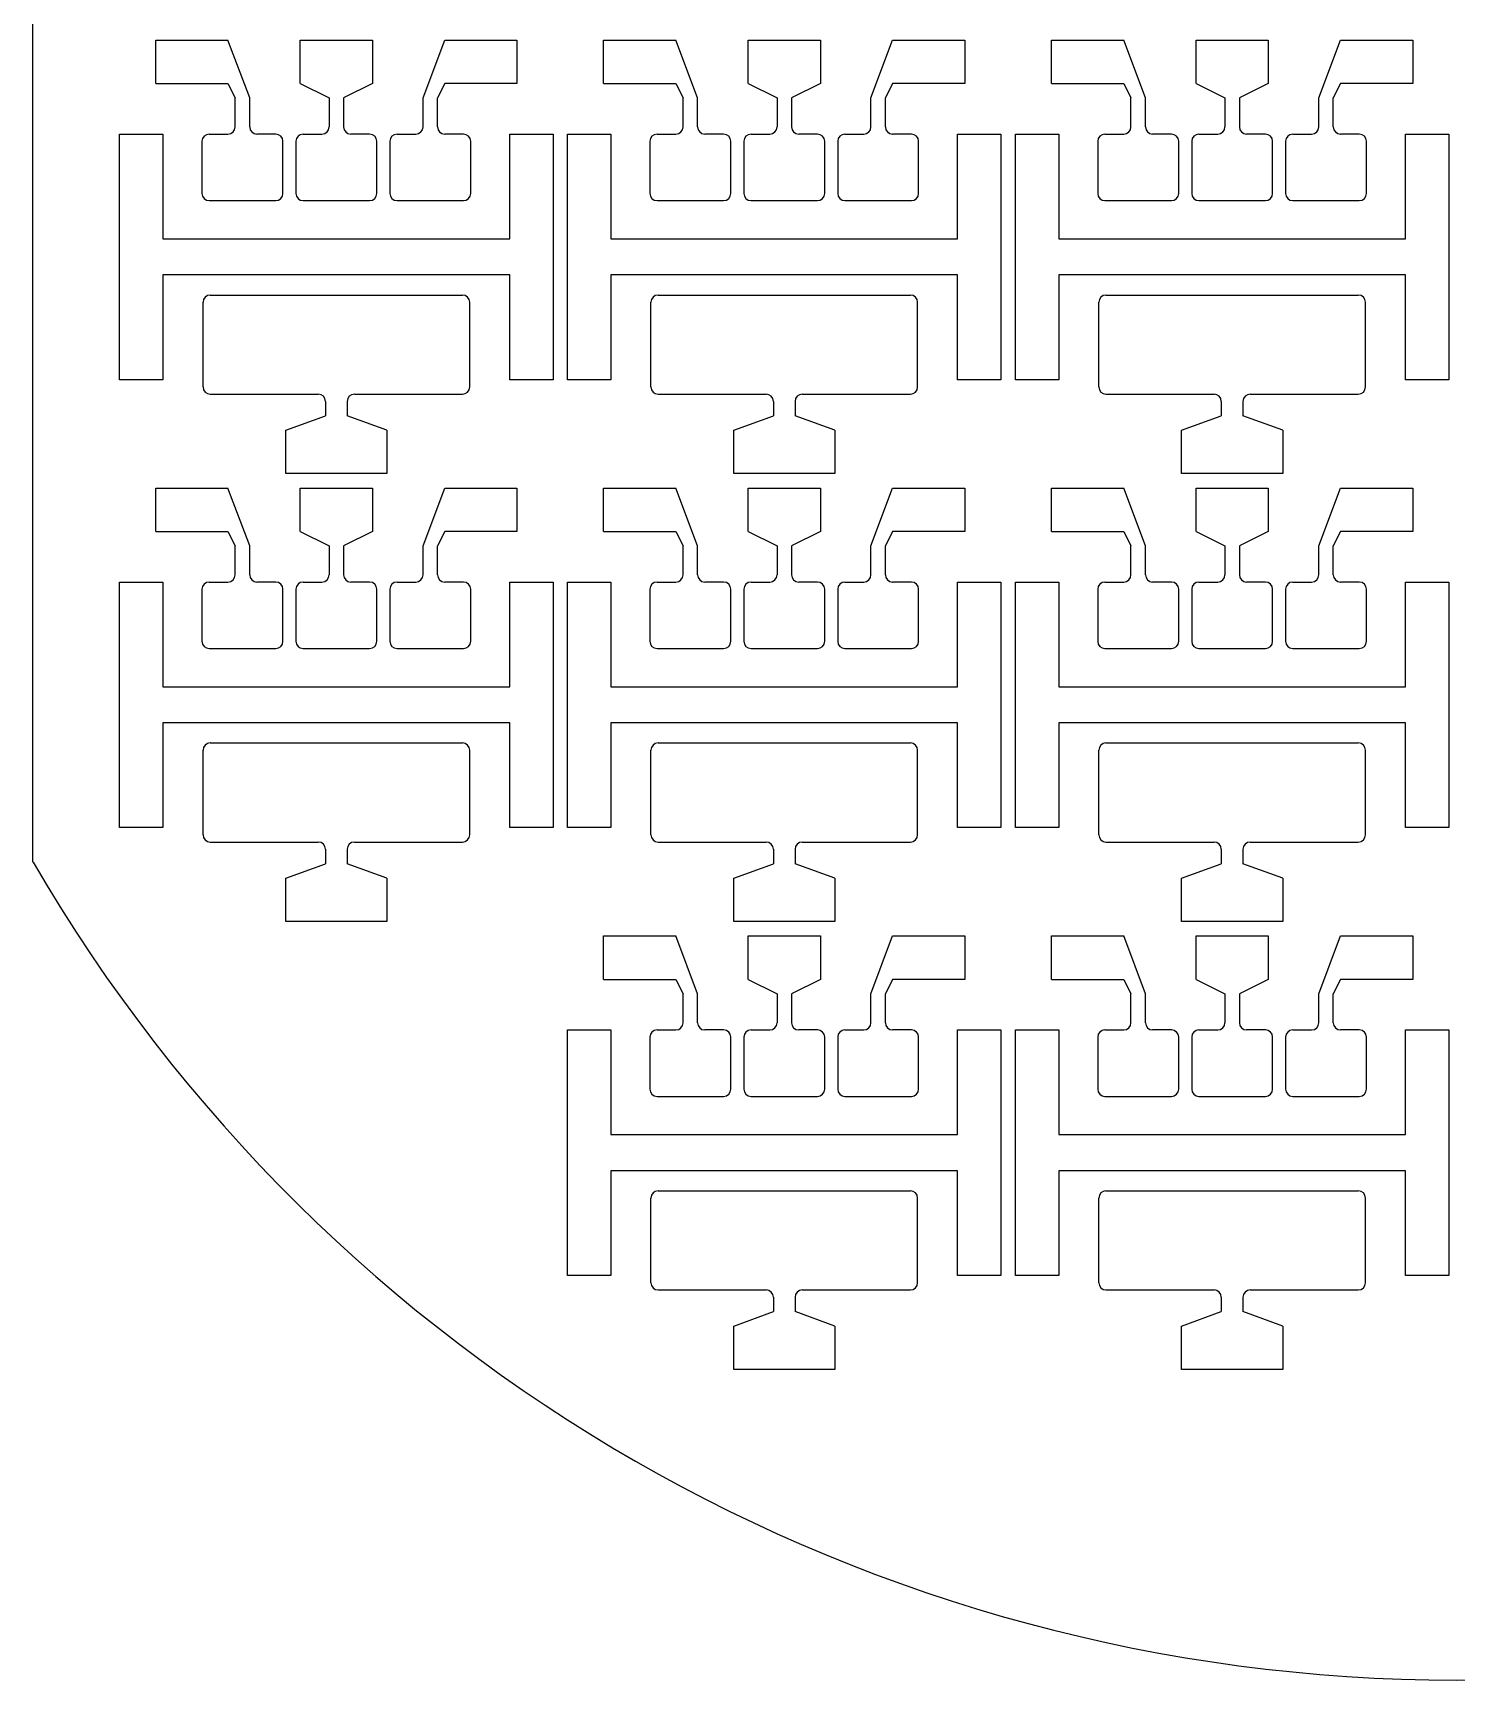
# Model space of a CAD drawing. Header units: millimetres. Extents: x 2372 to 2569, y 1689 to 1917.
# Drawn here: x 2372.4 to 2470.9, y 1689.3 to 1803.3 of the extents above; entities that cross this region are included whole.
import ezdxf

# ---------------------------------------------------------------- set-up
doc = ezdxf.new("R2010")
doc.units = ezdxf.units.MM
doc.layers.add('evap_stencil', color=1, linetype='Continuous')

msp = doc.modelspace()

# ---------------------------------------------------------------- linework, layer by layer
at = {"layer": 'evap_stencil'}
for p, q in [((2372.44, 1745.88), (2372.44, 1860.68)), ((2380.94, 1799.78), (2380.94, 1802.78)), ((2380.94, 1802.78), (2385.94, 1802.78)), ((2387.44, 1798.78), (2385.94, 1802.78)), ((2390.94, 1799.78), (2390.94, 1802.78)), ((2390.94, 1802.78), (2395.94, 1802.78)), ((2395.94, 1802.78), (2395.94, 1799.78)), ((2399.44, 1798.78), (2400.94, 1802.78)), ((2400.94, 1802.78), (2405.94, 1802.78)), ((2405.94, 1802.78), (2405.94, 1799.78)), ((2411.94, 1799.78), (2411.94, 1802.78)), ((2411.94, 1802.78), (2416.94, 1802.78)), ((2418.44, 1798.78), (2416.94, 1802.78)), ((2421.94, 1799.78), (2421.94, 1802.78)), ((2421.94, 1802.78), (2426.94, 1802.78)), ((2426.94, 1802.78), (2426.94, 1799.78)), ((2430.44, 1798.78), (2431.94, 1802.78)), ((2431.94, 1802.78), (2436.94, 1802.78)), ((2436.94, 1802.78), (2436.94, 1799.78)), ((2442.94, 1799.78), (2442.94, 1802.78)), ((2442.94, 1802.78), (2447.94, 1802.78)), ((2449.44, 1798.78), (2447.94, 1802.78)), ((2452.94, 1799.78), (2452.94, 1802.78)), ((2452.94, 1802.78), (2457.94, 1802.78)), ((2457.94, 1802.78), (2457.94, 1799.78)), ((2461.44, 1798.78), (2462.94, 1802.78)), ((2462.94, 1802.78), (2467.94, 1802.78)), ((2467.94, 1802.78), (2467.94, 1799.78)), ((2380.94, 1799.78), (2385.94, 1799.78)), ((2385.94, 1799.78), (2386.44, 1798.78)), ((2390.94, 1799.78), (2392.94, 1798.78)), ((2395.94, 1799.78), (2393.94, 1798.78)), ((2400.94, 1799.78), (2400.44, 1798.78)), ((2405.94, 1799.78), (2400.94, 1799.78)), ((2411.94, 1799.78), (2416.94, 1799.78)), ((2416.94, 1799.78), (2417.44, 1798.78)), ((2421.94, 1799.78), (2423.94, 1798.78)), ((2426.94, 1799.78), (2424.94, 1798.78)), ((2431.94, 1799.78), (2431.44, 1798.78)), ((2436.94, 1799.78), (2431.94, 1799.78)), ((2442.94, 1799.78), (2447.94, 1799.78)), ((2447.94, 1799.78), (2448.44, 1798.78)), ((2452.94, 1799.78), (2454.94, 1798.78)), ((2457.94, 1799.78), (2455.94, 1798.78)), ((2462.94, 1799.78), (2462.44, 1798.78)), ((2467.94, 1799.78), (2462.94, 1799.78)), ((2386.44, 1796.78), (2386.44, 1798.78)), ((2387.44, 1796.78), (2387.44, 1798.78)), ((2392.94, 1798.78), (2392.94, 1796.78)), ((2393.94, 1798.78), (2393.94, 1796.78)), ((2399.44, 1796.78), (2399.44, 1798.78)), ((2400.44, 1796.78), (2400.44, 1798.78)), ((2417.44, 1796.78), (2417.44, 1798.78)), ((2418.44, 1796.78), (2418.44, 1798.78)), ((2423.94, 1798.78), (2423.94, 1796.78)), ((2424.94, 1798.78), (2424.94, 1796.78)), ((2430.44, 1796.78), (2430.44, 1798.78)), ((2431.44, 1796.78), (2431.44, 1798.78)), ((2448.44, 1796.78), (2448.44, 1798.78)), ((2449.44, 1796.78), (2449.44, 1798.78)), ((2454.94, 1798.78), (2454.94, 1796.78)), ((2455.94, 1798.78), (2455.94, 1796.78)), ((2461.44, 1796.78), (2461.44, 1798.78)), ((2462.44, 1796.78), (2462.44, 1798.78)), ((2384.14, 1795.78), (2384.14, 1792.18)), ((2384.64, 1796.28), (2385.94, 1796.28)), ((2389.24, 1796.28), (2387.94, 1796.28)), ((2389.74, 1792.18), (2389.74, 1795.78)), ((2390.64, 1795.78), (2390.64, 1792.18)), ((2391.14, 1796.28), (2392.44, 1796.28)), ((2395.74, 1796.28), (2394.44, 1796.28)), ((2396.24, 1792.18), (2396.24, 1795.78)), ((2397.14, 1795.78), (2397.14, 1792.18)), ((2397.64, 1796.28), (2398.94, 1796.28)), ((2402.24, 1796.28), (2400.94, 1796.28)), ((2402.74, 1792.18), (2402.74, 1795.78)), ((2415.14, 1795.78), (2415.14, 1792.18)), ((2415.64, 1796.28), (2416.94, 1796.28)), ((2420.24, 1796.28), (2418.94, 1796.28)), ((2420.74, 1792.18), (2420.74, 1795.78)), ((2421.64, 1795.78), (2421.64, 1792.18)), ((2422.14, 1796.28), (2423.44, 1796.28)), ((2426.74, 1796.28), (2425.44, 1796.28)), ((2427.24, 1792.18), (2427.24, 1795.78)), ((2428.14, 1795.78), (2428.14, 1792.18)), ((2428.64, 1796.28), (2429.94, 1796.28)), ((2433.24, 1796.28), (2431.94, 1796.28)), ((2433.74, 1792.18), (2433.74, 1795.78)), ((2446.14, 1795.78), (2446.14, 1792.18)), ((2446.64, 1796.28), (2447.94, 1796.28)), ((2451.24, 1796.28), (2449.94, 1796.28)), ((2451.74, 1792.18), (2451.74, 1795.78)), ((2452.64, 1795.78), (2452.64, 1792.18)), ((2453.14, 1796.28), (2454.44, 1796.28)), ((2457.74, 1796.28), (2456.44, 1796.28)), ((2458.24, 1792.18), (2458.24, 1795.78)), ((2459.14, 1795.78), (2459.14, 1792.18)), ((2459.64, 1796.28), (2460.94, 1796.28)), ((2464.24, 1796.28), (2462.94, 1796.28)), ((2464.74, 1792.18), (2464.74, 1795.78)), ((2384.64, 1791.68), (2389.24, 1791.68)), ((2391.14, 1791.68), (2395.74, 1791.68)), ((2397.64, 1791.68), (2402.24, 1791.68)), ((2415.64, 1791.68), (2420.24, 1791.68)), ((2422.14, 1791.68), (2426.74, 1791.68)), ((2428.64, 1791.68), (2433.24, 1791.68)), ((2446.64, 1791.68), (2451.24, 1791.68)), ((2453.14, 1791.68), (2457.74, 1791.68)), ((2459.64, 1791.68), (2464.24, 1791.68)), ((2384.21, 1778.78), (2384.21, 1784.64)), ((2384.71, 1785.14), (2402.17, 1785.14)), ((2402.67, 1778.78), (2402.67, 1784.64)), ((2415.21, 1778.78), (2415.21, 1784.64)), ((2415.71, 1785.14), (2433.17, 1785.14)), ((2433.67, 1778.78), (2433.67, 1784.64)), ((2446.21, 1778.78), (2446.21, 1784.64)), ((2446.71, 1785.14), (2464.17, 1785.14)), ((2464.67, 1778.78), (2464.67, 1784.64)), ((2384.71, 1778.28), (2392.19, 1778.28)), ((2392.69, 1777.78), (2392.69, 1776.78)), ((2394.19, 1777.78), (2394.19, 1776.78)), ((2394.69, 1778.28), (2402.17, 1778.28)), ((2415.71, 1778.28), (2423.19, 1778.28)), ((2423.69, 1777.78), (2423.69, 1776.78)), ((2425.19, 1777.78), (2425.19, 1776.78)), ((2425.69, 1778.28), (2433.17, 1778.28)), ((2446.71, 1778.28), (2454.19, 1778.28)), ((2454.69, 1777.78), (2454.69, 1776.78)), ((2456.19, 1777.78), (2456.19, 1776.78)), ((2456.69, 1778.28), (2464.17, 1778.28)), ((2389.94, 1775.78), (2392.69, 1776.78)), ((2396.94, 1775.78), (2394.19, 1776.78)), ((2420.94, 1775.78), (2423.69, 1776.78)), ((2427.94, 1775.78), (2425.19, 1776.78)), ((2451.94, 1775.78), (2454.69, 1776.78)), ((2458.94, 1775.78), (2456.19, 1776.78)), ((2389.94, 1772.78), (2389.94, 1775.78)), ((2396.94, 1775.78), (2396.94, 1772.78)), ((2420.94, 1772.78), (2420.94, 1775.78)), ((2427.94, 1775.78), (2427.94, 1772.78)), ((2451.94, 1772.78), (2451.94, 1775.78)), ((2458.94, 1775.78), (2458.94, 1772.78)), ((2396.94, 1772.78), (2389.94, 1772.78)), ((2427.94, 1772.78), (2420.94, 1772.78)), ((2458.94, 1772.78), (2451.94, 1772.78)), ((2380.94, 1768.78), (2380.94, 1771.78)), ((2380.94, 1771.78), (2385.94, 1771.78)), ((2387.44, 1767.78), (2385.94, 1771.78)), ((2390.94, 1768.78), (2390.94, 1771.78)), ((2390.94, 1771.78), (2395.94, 1771.78)), ((2395.94, 1771.78), (2395.94, 1768.78)), ((2399.44, 1767.78), (2400.94, 1771.78)), ((2400.94, 1771.78), (2405.94, 1771.78)), ((2405.94, 1771.78), (2405.94, 1768.78)), ((2411.94, 1768.78), (2411.94, 1771.78)), ((2411.94, 1771.78), (2416.94, 1771.78)), ((2418.44, 1767.78), (2416.94, 1771.78)), ((2421.94, 1768.78), (2421.94, 1771.78)), ((2421.94, 1771.78), (2426.94, 1771.78)), ((2426.94, 1771.78), (2426.94, 1768.78)), ((2430.44, 1767.78), (2431.94, 1771.78)), ((2431.94, 1771.78), (2436.94, 1771.78)), ((2436.94, 1771.78), (2436.94, 1768.78)), ((2442.94, 1768.78), (2442.94, 1771.78)), ((2442.94, 1771.78), (2447.94, 1771.78)), ((2449.44, 1767.78), (2447.94, 1771.78)), ((2452.94, 1768.78), (2452.94, 1771.78)), ((2452.94, 1771.78), (2457.94, 1771.78)), ((2457.94, 1771.78), (2457.94, 1768.78)), ((2461.44, 1767.78), (2462.94, 1771.78)), ((2462.94, 1771.78), (2467.94, 1771.78)), ((2467.94, 1771.78), (2467.94, 1768.78)), ((2380.94, 1768.78), (2385.94, 1768.78)), ((2385.94, 1768.78), (2386.44, 1767.78)), ((2390.94, 1768.78), (2392.94, 1767.78)), ((2395.94, 1768.78), (2393.94, 1767.78)), ((2400.94, 1768.78), (2400.44, 1767.78)), ((2405.94, 1768.78), (2400.94, 1768.78)), ((2411.94, 1768.78), (2416.94, 1768.78)), ((2416.94, 1768.78), (2417.44, 1767.78)), ((2421.94, 1768.78), (2423.94, 1767.78)), ((2426.94, 1768.78), (2424.94, 1767.78)), ((2431.94, 1768.78), (2431.44, 1767.78)), ((2436.94, 1768.78), (2431.94, 1768.78)), ((2442.94, 1768.78), (2447.94, 1768.78)), ((2447.94, 1768.78), (2448.44, 1767.78)), ((2452.94, 1768.78), (2454.94, 1767.78)), ((2457.94, 1768.78), (2455.94, 1767.78)), ((2462.94, 1768.78), (2462.44, 1767.78)), ((2467.94, 1768.78), (2462.94, 1768.78)), ((2386.44, 1765.78), (2386.44, 1767.78)), ((2387.44, 1765.78), (2387.44, 1767.78)), ((2392.94, 1767.78), (2392.94, 1765.78)), ((2393.94, 1767.78), (2393.94, 1765.78)), ((2399.44, 1765.78), (2399.44, 1767.78)), ((2400.44, 1765.78), (2400.44, 1767.78)), ((2417.44, 1765.78), (2417.44, 1767.78)), ((2418.44, 1765.78), (2418.44, 1767.78)), ((2423.94, 1767.78), (2423.94, 1765.78)), ((2424.94, 1767.78), (2424.94, 1765.78)), ((2430.44, 1765.78), (2430.44, 1767.78)), ((2431.44, 1765.78), (2431.44, 1767.78)), ((2448.44, 1765.78), (2448.44, 1767.78)), ((2449.44, 1765.78), (2449.44, 1767.78)), ((2454.94, 1767.78), (2454.94, 1765.78)), ((2455.94, 1767.78), (2455.94, 1765.78)), ((2461.44, 1765.78), (2461.44, 1767.78)), ((2462.44, 1765.78), (2462.44, 1767.78)), ((2384.14, 1764.78), (2384.14, 1761.18)), ((2384.64, 1765.28), (2385.94, 1765.28)), ((2389.24, 1765.28), (2387.94, 1765.28)), ((2389.74, 1761.18), (2389.74, 1764.78)), ((2390.64, 1764.78), (2390.64, 1761.18)), ((2391.14, 1765.28), (2392.44, 1765.28)), ((2395.74, 1765.28), (2394.44, 1765.28)), ((2396.24, 1761.18), (2396.24, 1764.78)), ((2397.14, 1764.78), (2397.14, 1761.18)), ((2397.64, 1765.28), (2398.94, 1765.28)), ((2402.24, 1765.28), (2400.94, 1765.28)), ((2402.74, 1761.18), (2402.74, 1764.78)), ((2415.14, 1764.78), (2415.14, 1761.18)), ((2415.64, 1765.28), (2416.94, 1765.28)), ((2420.24, 1765.28), (2418.94, 1765.28)), ((2420.74, 1761.18), (2420.74, 1764.78)), ((2421.64, 1764.78), (2421.64, 1761.18)), ((2422.14, 1765.28), (2423.44, 1765.28)), ((2426.74, 1765.28), (2425.44, 1765.28)), ((2427.24, 1761.18), (2427.24, 1764.78)), ((2428.14, 1764.78), (2428.14, 1761.18)), ((2428.64, 1765.28), (2429.94, 1765.28)), ((2433.24, 1765.28), (2431.94, 1765.28)), ((2433.74, 1761.18), (2433.74, 1764.78)), ((2446.14, 1764.78), (2446.14, 1761.18)), ((2446.64, 1765.28), (2447.94, 1765.28)), ((2451.24, 1765.28), (2449.94, 1765.28)), ((2451.74, 1761.18), (2451.74, 1764.78)), ((2452.64, 1764.78), (2452.64, 1761.18)), ((2453.14, 1765.28), (2454.44, 1765.28)), ((2457.74, 1765.28), (2456.44, 1765.28)), ((2458.24, 1761.18), (2458.24, 1764.78)), ((2459.14, 1764.78), (2459.14, 1761.18)), ((2459.64, 1765.28), (2460.94, 1765.28)), ((2464.24, 1765.28), (2462.94, 1765.28)), ((2464.74, 1761.18), (2464.74, 1764.78)), ((2384.64, 1760.68), (2389.24, 1760.68)), ((2391.14, 1760.68), (2395.74, 1760.68)), ((2397.64, 1760.68), (2402.24, 1760.68)), ((2415.64, 1760.68), (2420.24, 1760.68)), ((2422.14, 1760.68), (2426.74, 1760.68)), ((2428.64, 1760.68), (2433.24, 1760.68)), ((2446.64, 1760.68), (2451.24, 1760.68)), ((2453.14, 1760.68), (2457.74, 1760.68)), ((2459.64, 1760.68), (2464.24, 1760.68)), ((2384.21, 1747.78), (2384.21, 1753.64)), ((2384.71, 1754.14), (2402.17, 1754.14)), ((2402.67, 1747.78), (2402.67, 1753.64)), ((2415.21, 1747.78), (2415.21, 1753.64)), ((2415.71, 1754.14), (2433.17, 1754.14)), ((2433.67, 1747.78), (2433.67, 1753.64)), ((2446.21, 1747.78), (2446.21, 1753.64)), ((2446.71, 1754.14), (2464.17, 1754.14)), ((2464.67, 1747.78), (2464.67, 1753.64)), ((2384.71, 1747.28), (2392.19, 1747.28)), ((2392.69, 1746.78), (2392.69, 1745.78)), ((2394.19, 1746.78), (2394.19, 1745.78)), ((2394.69, 1747.28), (2402.17, 1747.28)), ((2415.71, 1747.28), (2423.19, 1747.28)), ((2423.69, 1746.78), (2423.69, 1745.78)), ((2425.19, 1746.78), (2425.19, 1745.78)), ((2425.69, 1747.28), (2433.17, 1747.28)), ((2446.71, 1747.28), (2454.19, 1747.28)), ((2454.69, 1746.78), (2454.69, 1745.78)), ((2456.19, 1746.78), (2456.19, 1745.78)), ((2456.69, 1747.28), (2464.17, 1747.28)), ((2389.94, 1744.78), (2392.69, 1745.78)), ((2396.94, 1744.78), (2394.19, 1745.78)), ((2420.94, 1744.78), (2423.69, 1745.78)), ((2427.94, 1744.78), (2425.19, 1745.78)), ((2451.94, 1744.78), (2454.69, 1745.78)), ((2458.94, 1744.78), (2456.19, 1745.78)), ((2389.94, 1741.78), (2389.94, 1744.78)), ((2396.94, 1744.78), (2396.94, 1741.78)), ((2420.94, 1741.78), (2420.94, 1744.78)), ((2427.94, 1744.78), (2427.94, 1741.78)), ((2451.94, 1741.78), (2451.94, 1744.78)), ((2458.94, 1744.78), (2458.94, 1741.78)), ((2396.94, 1741.78), (2389.94, 1741.78)), ((2411.94, 1737.78), (2411.94, 1740.78)), ((2411.94, 1740.78), (2416.94, 1740.78)), ((2418.44, 1736.78), (2416.94, 1740.78)), ((2427.94, 1741.78), (2420.94, 1741.78)), ((2421.94, 1737.78), (2421.94, 1740.78)), ((2421.94, 1740.78), (2426.94, 1740.78)), ((2426.94, 1740.78), (2426.94, 1737.78)), ((2430.44, 1736.78), (2431.94, 1740.78)), ((2431.94, 1740.78), (2436.94, 1740.78)), ((2436.94, 1740.78), (2436.94, 1737.78)), ((2442.94, 1737.78), (2442.94, 1740.78)), ((2442.94, 1740.78), (2447.94, 1740.78)), ((2449.44, 1736.78), (2447.94, 1740.78)), ((2458.94, 1741.78), (2451.94, 1741.78)), ((2452.94, 1737.78), (2452.94, 1740.78)), ((2452.94, 1740.78), (2457.94, 1740.78)), ((2457.94, 1740.78), (2457.94, 1737.78)), ((2461.44, 1736.78), (2462.94, 1740.78)), ((2462.94, 1740.78), (2467.94, 1740.78)), ((2467.94, 1740.78), (2467.94, 1737.78)), ((2411.94, 1737.78), (2416.94, 1737.78)), ((2416.94, 1737.78), (2417.44, 1736.78)), ((2421.94, 1737.78), (2423.94, 1736.78)), ((2426.94, 1737.78), (2424.94, 1736.78)), ((2431.94, 1737.78), (2431.44, 1736.78)), ((2436.94, 1737.78), (2431.94, 1737.78)), ((2442.94, 1737.78), (2447.94, 1737.78)), ((2447.94, 1737.78), (2448.44, 1736.78)), ((2452.94, 1737.78), (2454.94, 1736.78)), ((2457.94, 1737.78), (2455.94, 1736.78)), ((2462.94, 1737.78), (2462.44, 1736.78)), ((2467.94, 1737.78), (2462.94, 1737.78)), ((2417.44, 1734.78), (2417.44, 1736.78)), ((2418.44, 1734.78), (2418.44, 1736.78)), ((2423.94, 1736.78), (2423.94, 1734.78)), ((2424.94, 1736.78), (2424.94, 1734.78)), ((2430.44, 1734.78), (2430.44, 1736.78)), ((2431.44, 1734.78), (2431.44, 1736.78)), ((2448.44, 1734.78), (2448.44, 1736.78)), ((2449.44, 1734.78), (2449.44, 1736.78)), ((2454.94, 1736.78), (2454.94, 1734.78)), ((2455.94, 1736.78), (2455.94, 1734.78)), ((2461.44, 1734.78), (2461.44, 1736.78)), ((2462.44, 1734.78), (2462.44, 1736.78)), ((2415.64, 1734.28), (2416.94, 1734.28)), ((2420.24, 1734.28), (2418.94, 1734.28)), ((2422.14, 1734.28), (2423.44, 1734.28)), ((2426.74, 1734.28), (2425.44, 1734.28)), ((2428.64, 1734.28), (2429.94, 1734.28)), ((2433.24, 1734.28), (2431.94, 1734.28)), ((2446.64, 1734.28), (2447.94, 1734.28)), ((2451.24, 1734.28), (2449.94, 1734.28)), ((2453.14, 1734.28), (2454.44, 1734.28)), ((2457.74, 1734.28), (2456.44, 1734.28)), ((2459.64, 1734.28), (2460.94, 1734.28)), ((2464.24, 1734.28), (2462.94, 1734.28)), ((2415.14, 1733.78), (2415.14, 1730.18)), ((2420.74, 1730.18), (2420.74, 1733.78)), ((2421.64, 1733.78), (2421.64, 1730.18)), ((2427.24, 1730.18), (2427.24, 1733.78)), ((2428.14, 1733.78), (2428.14, 1730.18)), ((2433.74, 1730.18), (2433.74, 1733.78)), ((2446.14, 1733.78), (2446.14, 1730.18)), ((2451.74, 1730.18), (2451.74, 1733.78)), ((2452.64, 1733.78), (2452.64, 1730.18)), ((2458.24, 1730.18), (2458.24, 1733.78)), ((2459.14, 1733.78), (2459.14, 1730.18)), ((2464.74, 1730.18), (2464.74, 1733.78)), ((2415.64, 1729.68), (2420.24, 1729.68)), ((2422.14, 1729.68), (2426.74, 1729.68)), ((2428.64, 1729.68), (2433.24, 1729.68)), ((2446.64, 1729.68), (2451.24, 1729.68)), ((2453.14, 1729.68), (2457.74, 1729.68)), ((2459.64, 1729.68), (2464.24, 1729.68)), ((2415.21, 1716.78), (2415.21, 1722.64)), ((2415.71, 1723.14), (2433.17, 1723.14)), ((2433.67, 1716.78), (2433.67, 1722.64)), ((2446.21, 1716.78), (2446.21, 1722.64)), ((2446.71, 1723.14), (2464.17, 1723.14)), ((2464.67, 1716.78), (2464.67, 1722.64)), ((2415.71, 1716.28), (2423.19, 1716.28)), ((2423.69, 1715.78), (2423.69, 1714.78)), ((2425.19, 1715.78), (2425.19, 1714.78)), ((2425.69, 1716.28), (2433.17, 1716.28)), ((2446.71, 1716.28), (2454.19, 1716.28)), ((2454.69, 1715.78), (2454.69, 1714.78)), ((2456.19, 1715.78), (2456.19, 1714.78)), ((2456.69, 1716.28), (2464.17, 1716.28)), ((2420.94, 1713.78), (2423.69, 1714.78)), ((2427.94, 1713.78), (2425.19, 1714.78)), ((2451.94, 1713.78), (2454.69, 1714.78)), ((2458.94, 1713.78), (2456.19, 1714.78)), ((2420.94, 1710.78), (2420.94, 1713.78)), ((2427.94, 1713.78), (2427.94, 1710.78)), ((2451.94, 1710.78), (2451.94, 1713.78)), ((2458.94, 1713.78), (2458.94, 1710.78)), ((2427.94, 1710.78), (2420.94, 1710.78)), ((2458.94, 1710.78), (2451.94, 1710.78))]:
    msp.add_line(p, q, dxfattribs=at)
for points in [[(2378.44, 1796.28), (2381.44, 1796.28), (2381.44, 1789.03), (2405.44, 1789.03), (2405.44, 1796.28), (2408.44, 1796.28), (2408.44, 1779.28), (2405.44, 1779.28), (2405.44, 1786.53), (2381.44, 1786.53), (2381.44, 1779.28), (2378.44, 1779.28), (2378.44, 1796.28)], [(2409.44, 1796.28), (2412.44, 1796.28), (2412.44, 1789.03), (2436.44, 1789.03), (2436.44, 1796.28), (2439.44, 1796.28), (2439.44, 1779.28), (2436.44, 1779.28), (2436.44, 1786.53), (2412.44, 1786.53), (2412.44, 1779.28), (2409.44, 1779.28), (2409.44, 1796.28)], [(2440.44, 1796.28), (2443.44, 1796.28), (2443.44, 1789.03), (2467.44, 1789.03), (2467.44, 1796.28), (2470.44, 1796.28), (2470.44, 1779.28), (2467.44, 1779.28), (2467.44, 1786.53), (2443.44, 1786.53), (2443.44, 1779.28), (2440.44, 1779.28), (2440.44, 1796.28)], [(2378.44, 1765.28), (2381.44, 1765.28), (2381.44, 1758.03), (2405.44, 1758.03), (2405.44, 1765.28), (2408.44, 1765.28), (2408.44, 1748.28), (2405.44, 1748.28), (2405.44, 1755.53), (2381.44, 1755.53), (2381.44, 1748.28), (2378.44, 1748.28), (2378.44, 1765.28)], [(2409.44, 1765.28), (2412.44, 1765.28), (2412.44, 1758.03), (2436.44, 1758.03), (2436.44, 1765.28), (2439.44, 1765.28), (2439.44, 1748.28), (2436.44, 1748.28), (2436.44, 1755.53), (2412.44, 1755.53), (2412.44, 1748.28), (2409.44, 1748.28), (2409.44, 1765.28)], [(2440.44, 1765.28), (2443.44, 1765.28), (2443.44, 1758.03), (2467.44, 1758.03), (2467.44, 1765.28), (2470.44, 1765.28), (2470.44, 1748.28), (2467.44, 1748.28), (2467.44, 1755.53), (2443.44, 1755.53), (2443.44, 1748.28), (2440.44, 1748.28), (2440.44, 1765.28)], [(2409.44, 1734.28), (2412.44, 1734.28), (2412.44, 1727.03), (2436.44, 1727.03), (2436.44, 1734.28), (2439.44, 1734.28), (2439.44, 1717.28), (2436.44, 1717.28), (2436.44, 1724.53), (2412.44, 1724.53), (2412.44, 1717.28), (2409.44, 1717.28), (2409.44, 1734.28)], [(2440.44, 1734.28), (2443.44, 1734.28), (2443.44, 1727.03), (2467.44, 1727.03), (2467.44, 1734.28), (2470.44, 1734.28), (2470.44, 1717.28), (2467.44, 1717.28), (2467.44, 1724.53), (2443.44, 1724.53), (2443.44, 1717.28), (2440.44, 1717.28), (2440.44, 1734.28)]]:
    msp.add_lwpolyline(points, dxfattribs=at)
for centre, radius, start, end in [((2385.94, 1796.78), 0.5, 270, 0), ((2387.94, 1796.78), 0.5, 180, 270), ((2392.44, 1796.78), 0.5, 270, 0), ((2394.44, 1796.78), 0.5, 180, 270), ((2398.94, 1796.78), 0.5, 270, 0), ((2400.94, 1796.78), 0.5, 180, 270), ((2416.94, 1796.78), 0.5, 270, 0), ((2418.94, 1796.78), 0.5, 180, 270), ((2423.44, 1796.78), 0.5, 270, 0), ((2425.44, 1796.78), 0.5, 180, 270), ((2429.94, 1796.78), 0.5, 270, 0), ((2431.94, 1796.78), 0.5, 180, 270), ((2447.94, 1796.78), 0.5, 270, 0), ((2449.94, 1796.78), 0.5, 180, 270), ((2454.44, 1796.78), 0.5, 270, 0), ((2456.44, 1796.78), 0.5, 180, 270), ((2460.94, 1796.78), 0.5, 270, 0), ((2462.94, 1796.78), 0.5, 180, 270), ((2384.64, 1795.78), 0.5, 90, 180), ((2389.24, 1795.78), 0.5, 0, 90), ((2391.14, 1795.78), 0.5, 90, 180), ((2395.74, 1795.78), 0.5, 0, 90), ((2397.64, 1795.78), 0.5, 90, 180), ((2402.24, 1795.78), 0.5, 0, 90), ((2415.64, 1795.78), 0.5, 90, 180), ((2420.24, 1795.78), 0.5, 0, 90), ((2422.14, 1795.78), 0.5, 90, 180), ((2426.74, 1795.78), 0.5, 0, 90), ((2428.64, 1795.78), 0.5, 90, 180), ((2433.24, 1795.78), 0.5, 0, 90), ((2446.64, 1795.78), 0.5, 90, 180), ((2451.24, 1795.78), 0.5, 0, 90), ((2453.14, 1795.78), 0.5, 90, 180), ((2457.74, 1795.78), 0.5, 0, 90), ((2459.64, 1795.78), 0.5, 90, 180), ((2464.24, 1795.78), 0.5, 0, 90), ((2384.64, 1792.18), 0.5, 180, 270), ((2389.24, 1792.18), 0.5, 270, 0), ((2391.14, 1792.18), 0.5, 180, 270), ((2395.74, 1792.18), 0.5, 270, 0), ((2397.64, 1792.18), 0.5, 180, 270), ((2402.24, 1792.18), 0.5, 270, 0), ((2415.64, 1792.18), 0.5, 180, 270), ((2420.24, 1792.18), 0.5, 270, 0), ((2422.14, 1792.18), 0.5, 180, 270), ((2426.74, 1792.18), 0.5, 270, 0), ((2428.64, 1792.18), 0.5, 180, 270), ((2433.24, 1792.18), 0.5, 270, 0), ((2446.64, 1792.18), 0.5, 180, 270), ((2451.24, 1792.18), 0.5, 270, 0), ((2453.14, 1792.18), 0.5, 180, 270), ((2457.74, 1792.18), 0.5, 270, 0), ((2459.64, 1792.18), 0.5, 180, 270), ((2464.24, 1792.18), 0.5, 270, 0), ((2384.71, 1784.64), 0.5, 90, 180), ((2402.17, 1784.64), 0.5, 0, 90), ((2415.71, 1784.64), 0.5, 90, 180), ((2433.17, 1784.64), 0.5, 0, 90), ((2446.71, 1784.64), 0.5, 90, 180), ((2464.17, 1784.64), 0.5, 0, 90), ((2384.71, 1778.78), 0.5, 180, 270), ((2402.17, 1778.78), 0.5, 270, 0), ((2415.71, 1778.78), 0.5, 180, 270), ((2433.17, 1778.78), 0.5, 270, 0), ((2446.71, 1778.78), 0.5, 180, 270), ((2464.17, 1778.78), 0.5, 270, 0), ((2392.19, 1777.78), 0.5, 0, 90), ((2394.69, 1777.78), 0.5, 90, 180), ((2423.19, 1777.78), 0.5, 0, 90), ((2425.69, 1777.78), 0.5, 90, 180), ((2454.19, 1777.78), 0.5, 0, 90), ((2456.69, 1777.78), 0.5, 90, 180), ((2384.64, 1764.78), 0.5, 90, 180), ((2385.94, 1765.78), 0.5, 270, 0), ((2387.94, 1765.78), 0.5, 180, 270), ((2389.24, 1764.78), 0.5, 0, 90), ((2391.14, 1764.78), 0.5, 90, 180), ((2392.44, 1765.78), 0.5, 270, 0), ((2394.44, 1765.78), 0.5, 180, 270), ((2395.74, 1764.78), 0.5, 0, 90), ((2397.64, 1764.78), 0.5, 90, 180), ((2398.94, 1765.78), 0.5, 270, 0), ((2400.94, 1765.78), 0.5, 180, 270), ((2402.24, 1764.78), 0.5, 0, 90), ((2415.64, 1764.78), 0.5, 90, 180), ((2416.94, 1765.78), 0.5, 270, 0), ((2418.94, 1765.78), 0.5, 180, 270), ((2420.24, 1764.78), 0.5, 0, 90), ((2422.14, 1764.78), 0.5, 90, 180), ((2423.44, 1765.78), 0.5, 270, 0), ((2425.44, 1765.78), 0.5, 180, 270), ((2426.74, 1764.78), 0.5, 0, 90), ((2428.64, 1764.78), 0.5, 90, 180), ((2429.94, 1765.78), 0.5, 270, 0), ((2431.94, 1765.78), 0.5, 180, 270), ((2433.24, 1764.78), 0.5, 0, 90), ((2446.64, 1764.78), 0.5, 90, 180), ((2447.94, 1765.78), 0.5, 270, 0), ((2449.94, 1765.78), 0.5, 180, 270), ((2451.24, 1764.78), 0.5, 0, 90), ((2453.14, 1764.78), 0.5, 90, 180), ((2454.44, 1765.78), 0.5, 270, 0), ((2456.44, 1765.78), 0.5, 180, 270), ((2457.74, 1764.78), 0.5, 0, 90), ((2459.64, 1764.78), 0.5, 90, 180), ((2460.94, 1765.78), 0.5, 270, 0), ((2462.94, 1765.78), 0.5, 180, 270), ((2464.24, 1764.78), 0.5, 0, 90), ((2384.64, 1761.18), 0.5, 180, 270), ((2389.24, 1761.18), 0.5, 270, 0), ((2391.14, 1761.18), 0.5, 180, 270), ((2395.74, 1761.18), 0.5, 270, 0), ((2397.64, 1761.18), 0.5, 180, 270), ((2402.24, 1761.18), 0.5, 270, 0), ((2415.64, 1761.18), 0.5, 180, 270), ((2420.24, 1761.18), 0.5, 270, 0), ((2422.14, 1761.18), 0.5, 180, 270), ((2426.74, 1761.18), 0.5, 270, 0), ((2428.64, 1761.18), 0.5, 180, 270), ((2433.24, 1761.18), 0.5, 270, 0), ((2446.64, 1761.18), 0.5, 180, 270), ((2451.24, 1761.18), 0.5, 270, 0), ((2453.14, 1761.18), 0.5, 180, 270), ((2457.74, 1761.18), 0.5, 270, 0), ((2459.64, 1761.18), 0.5, 180, 270), ((2464.24, 1761.18), 0.5, 270, 0), ((2384.71, 1753.64), 0.5, 90, 180), ((2402.17, 1753.64), 0.5, 0, 90), ((2415.71, 1753.64), 0.5, 90, 180), ((2433.17, 1753.64), 0.5, 0, 90), ((2446.71, 1753.64), 0.5, 90, 180), ((2464.17, 1753.64), 0.5, 0, 90), ((2384.71, 1747.78), 0.5, 180, 270), ((2402.17, 1747.78), 0.5, 270, 0), ((2415.71, 1747.78), 0.5, 180, 270), ((2433.17, 1747.78), 0.5, 270, 0), ((2446.71, 1747.78), 0.5, 180, 270), ((2464.17, 1747.78), 0.5, 270, 0), ((2392.19, 1746.78), 0.5, 0, 90), ((2394.69, 1746.78), 0.5, 90, 180), ((2423.19, 1746.78), 0.5, 0, 90), ((2425.69, 1746.78), 0.5, 90, 180), ((2454.19, 1746.78), 0.5, 0, 90), ((2456.69, 1746.78), 0.5, 90, 180), ((2470.94, 1803.28), 114, 210.2314, 329.7768), ((2415.64, 1733.78), 0.5, 90, 180), ((2416.94, 1734.78), 0.5, 270, 0), ((2418.94, 1734.78), 0.5, 180, 270), ((2420.24, 1733.78), 0.5, 0, 90), ((2422.14, 1733.78), 0.5, 90, 180), ((2423.44, 1734.78), 0.5, 270, 0), ((2425.44, 1734.78), 0.5, 180, 270), ((2426.74, 1733.78), 0.5, 0, 90), ((2428.64, 1733.78), 0.5, 90, 180), ((2429.94, 1734.78), 0.5, 270, 0), ((2431.94, 1734.78), 0.5, 180, 270), ((2433.24, 1733.78), 0.5, 0, 90), ((2446.64, 1733.78), 0.5, 90, 180), ((2447.94, 1734.78), 0.5, 270, 0), ((2449.94, 1734.78), 0.5, 180, 270), ((2451.24, 1733.78), 0.5, 0, 90), ((2453.14, 1733.78), 0.5, 90, 180), ((2454.44, 1734.78), 0.5, 270, 0), ((2456.44, 1734.78), 0.5, 180, 270), ((2457.74, 1733.78), 0.5, 0, 90), ((2459.64, 1733.78), 0.5, 90, 180), ((2460.94, 1734.78), 0.5, 270, 0), ((2462.94, 1734.78), 0.5, 180, 270), ((2464.24, 1733.78), 0.5, 0, 90), ((2415.64, 1730.18), 0.5, 180, 270), ((2420.24, 1730.18), 0.5, 270, 0), ((2422.14, 1730.18), 0.5, 180, 270), ((2426.74, 1730.18), 0.5, 270, 0), ((2428.64, 1730.18), 0.5, 180, 270), ((2433.24, 1730.18), 0.5, 270, 0), ((2446.64, 1730.18), 0.5, 180, 270), ((2451.24, 1730.18), 0.5, 270, 0), ((2453.14, 1730.18), 0.5, 180, 270), ((2457.74, 1730.18), 0.5, 270, 0), ((2459.64, 1730.18), 0.5, 180, 270), ((2464.24, 1730.18), 0.5, 270, 0), ((2415.71, 1722.64), 0.5, 90, 180), ((2433.17, 1722.64), 0.5, 0, 90), ((2446.71, 1722.64), 0.5, 90, 180), ((2464.17, 1722.64), 0.5, 0, 90), ((2415.71, 1716.78), 0.5, 180, 270), ((2423.19, 1715.78), 0.5, 0, 90), ((2425.69, 1715.78), 0.5, 90, 180), ((2433.17, 1716.78), 0.5, 270, 0), ((2446.71, 1716.78), 0.5, 180, 270), ((2454.19, 1715.78), 0.5, 0, 90), ((2456.69, 1715.78), 0.5, 90, 180), ((2464.17, 1716.78), 0.5, 270, 0)]:
    msp.add_arc(centre, radius, start, end, dxfattribs=at)

doc.saveas('drawing.dxf')
